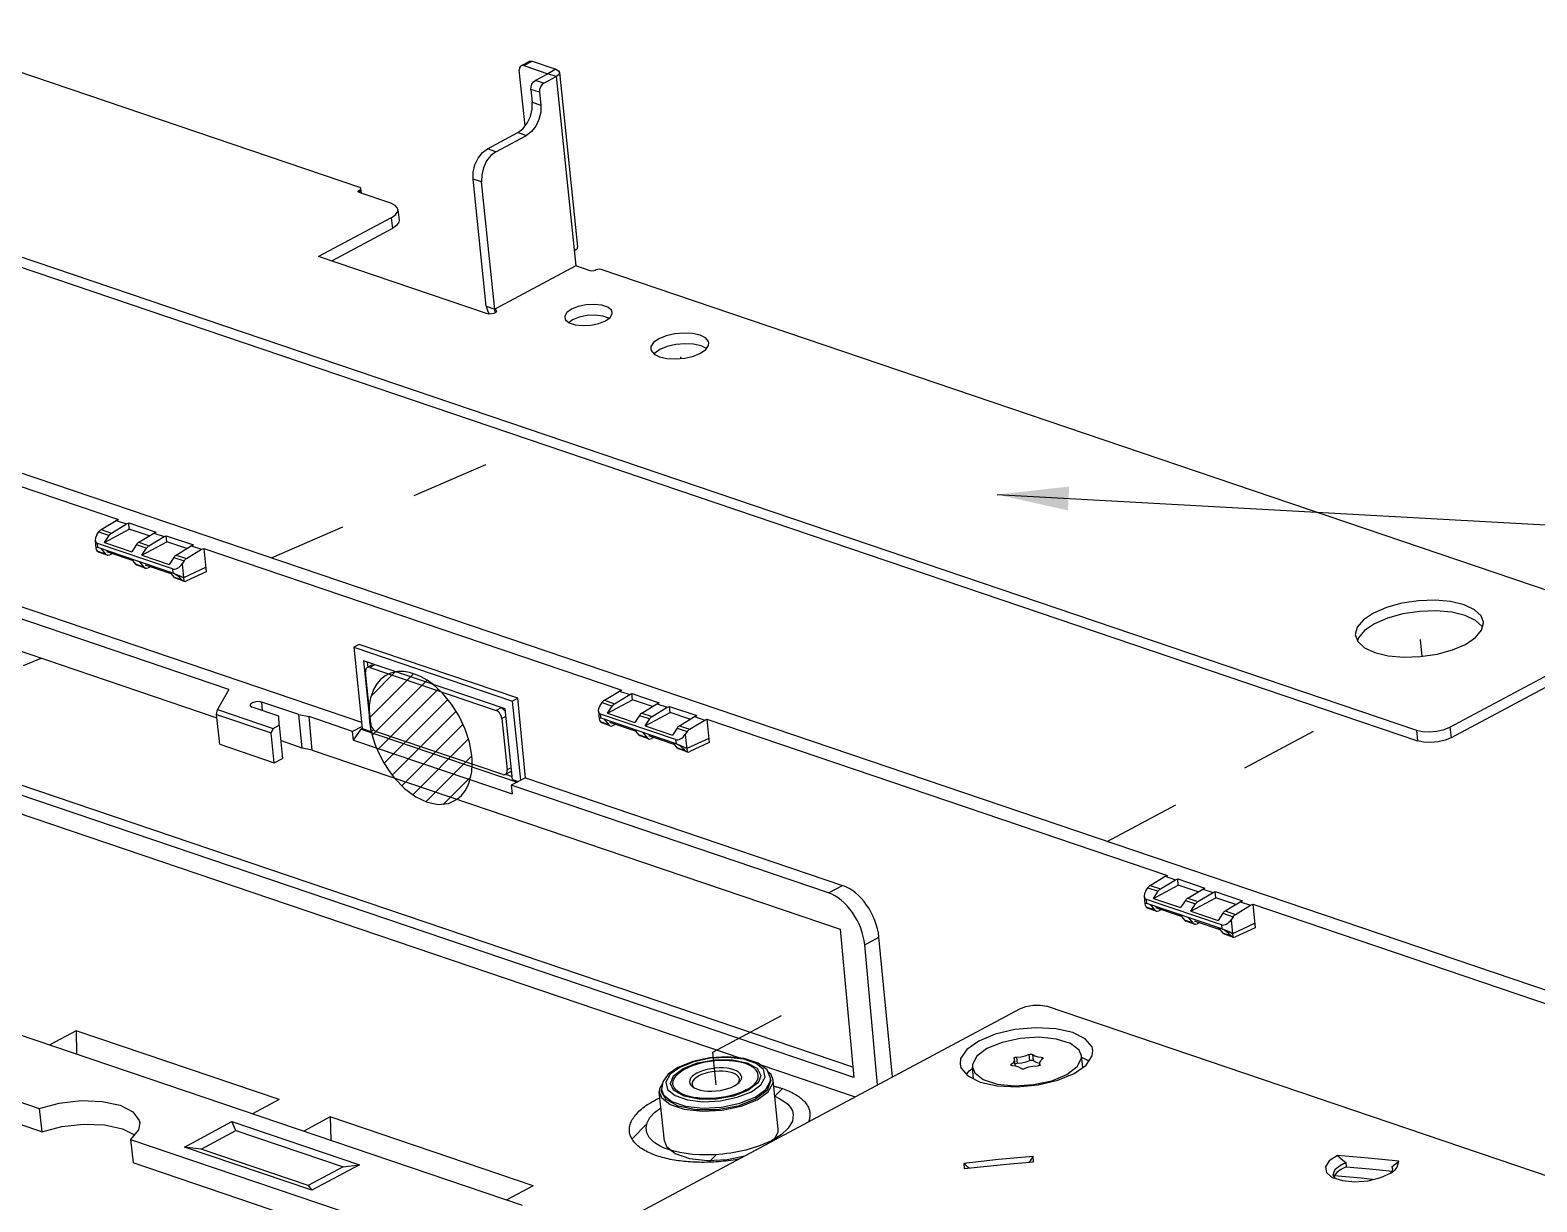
# Model space of a CAD drawing. Header units: millimetres. Extents: x 0 to 594, y 0 to 420.
# Drawn here: x 259.8 to 323, y 193.8 to 243 of the extents above; entities that cross this region are included whole.
import ezdxf

# ---------------------------------------------------------------- set-up
doc = ezdxf.new("R2010")
doc.units = ezdxf.units.MM
doc.header["$LTSCALE"] = 32.67
doc.linetypes.add('DASHED', pattern=[0.2, 0.1, -0.1])
doc.layers.get('0').update_dxf_attribs({"linetype": 'CONTINUOUS'})
doc.layers.add('ASSEM_MEM', color=7, linetype='CONTINUOUS')
doc.styles.get("Standard").update_dxf_attribs({"font": 'txt', "width": 0.8})
doc.dimstyles.get("Standard").update_dxf_attribs({"dimtxt": 2.5, "dimasz": 3, "dimexe": 1.5, "dimexo": 1.2, "dimtad": 1, "dimdsep": 46, "dimtxsty": 'STANDARD', "dimblk": '_FILLED', "dimblk1": '_FILLED', "dimblk2": '_FILLED', "dimcen": 0.09, "dimazin": 2, "dimtol": 1, "dimtp": 0.01, "dimtm": 0.01, "dimtfac": 1, "dimtofl": 0, "dimtmove": 0, "dimatfit": 3, "dimldrblk": '_FILLED', "dimfxl": 1, "dimtolj": 1, "dimarcsym": 0})

# ---------------------------------------------------------------- blocks, each defined once
blk = doc.blocks.new('_FILLED')
at = {"color": 0, "linetype": 'BYBLOCK'}
blk.add_solid([(0, 0), (-1, 0.167), (-1, -0.167)], dxfattribs=at)

msp = doc.modelspace()

# ---------------------------------------------------------------- linework, layer by layer
at = {"color": 7, "linetype": 'DASHED'}
for p, q in [((287.125, 229.192), (287.117, 229.265)), ((269.951, 220.833), (281.088, 225.679)), ((318.198, 216.703), (318.125, 217.414)), ((253.575, 213.707), (260.299, 216.633)), ((304.989, 208.946), (314.86, 214.222)), ((288.454, 200.109), (293.996, 203.071)), ((288.596, 198.738), (288.454, 200.109))]:
    msp.add_line(p, q, dxfattribs=at)
at = {"layer": 'ASSEM_MEM', "color": 7, "linetype": 'CONTINUOUS'}
for p, q in [((172.163, 254.007), (336.402, 198.29)), ((273.66, 236.351), (242.487, 246.926)), ((233.652, 242.204), (317.949, 213.607)), ((233.698, 241.756), (317.995, 213.159)), ((280.419, 241.46), (280.766, 241.645)), ((280.533, 241.465), (280.879, 241.65)), ((280.533, 241.465), (281.534, 241.125)), ((280.879, 241.65), (281.88, 241.31)), ((281.88, 241.31), (281.534, 241.125)), ((280.588, 238.934), (280.346, 241.268)), ((281.014, 240.847), (281.534, 241.125)), ((281.372, 240.726), (281.014, 240.847)), ((281.372, 240.726), (281.891, 241.004)), ((281.891, 241.004), (281.534, 241.125)), ((281.891, 241.004), (282.713, 233.068)), ((282.031, 241.176), (282.788, 233.869)), ((281.191, 240.346), (280.834, 240.467)), ((280.834, 240.467), (280.89, 239.929)), ((281.191, 240.346), (281.247, 239.808)), ((280.89, 239.929), (281.247, 239.808)), ((279.008, 237.977), (280.29, 238.662)), ((279.365, 237.856), (280.647, 238.541)), ((280.29, 238.662), (280.647, 238.541)), ((279.365, 237.856), (279.008, 237.977)), ((273.629, 236.241), (273.664, 236.259)), ((273.629, 236.241), (273.639, 236.149)), ((273.677, 236.134), (273.664, 236.259)), ((273.726, 236.117), (273.706, 236.311)), ((278.765, 236.589), (278.407, 236.71)), ((278.96, 231.375), (278.407, 236.71)), ((279.332, 231.109), (278.765, 236.589)), ((274.955, 235.7), (273.632, 236.149)), ((274.977, 235.087), (271.928, 233.457)), ((274.977, 235.087), (275.024, 234.639)), ((275.257, 235.433), (275.303, 234.984)), ((275.024, 234.639), (272.47, 233.274)), ((278.971, 231.068), (271.928, 233.457)), ((282.713, 233.068), (279.317, 231.253)), ((283.32, 232.862), (282.713, 233.068)), ((283.566, 232.9), (283.532, 232.881)), ((326.784, 218.329), (283.777, 232.919)), ((278.96, 231.375), (279.317, 231.253)), ((278.96, 231.375), (279.005, 231.194)), ((279.005, 231.194), (279.081, 231.052)), ((282.251, 230.907), (282.288, 230.811)), ((282.288, 230.811), (282.439, 230.688)), ((282.577, 230.805), (282.429, 230.697)), ((282.439, 230.688), (282.687, 230.604)), ((284.099, 230.885), (283.85, 230.969)), ((283.961, 230.768), (284.155, 230.909)), ((284.109, 230.876), (284.099, 230.885)), ((286.022, 229.407), (285.998, 229.371)), ((286.241, 229.562), (286.022, 229.407)), ((287.947, 229.416), (288.166, 229.571)), ((246.026, 228.383), (263.544, 222.441)), ((234.124, 227.383), (273.735, 213.945)), ((262.818, 222.018), (263.451, 222.402)), ((263.451, 222.402), (263.544, 222.441)), ((263.451, 222.402), (263.88, 222.257)), ((262.636, 221.794), (262.72, 221.92)), ((262.72, 221.92), (263.149, 221.774)), ((262.818, 222.018), (263.247, 221.873)), ((262.952, 221.477), (263.998, 222.036)), ((262.952, 221.477), (263.149, 221.774)), ((263.247, 221.873), (263.88, 222.257)), ((263.88, 222.257), (263.972, 222.295)), ((263.972, 222.295), (265.116, 221.907)), ((263.998, 222.036), (263.972, 222.295)), ((264.832, 221.753), (263.998, 222.036)), ((264.391, 221.485), (265.024, 221.869)), ((264.82, 221.339), (265.453, 221.723)), ((265.024, 221.869), (265.116, 221.907)), ((265.024, 221.869), (265.453, 221.723)), ((265.453, 221.723), (265.545, 221.762)), ((265.545, 221.762), (266.689, 221.374)), ((265.57, 221.502), (265.545, 221.762)), ((262.566, 221.563), (262.6, 221.228)), ((263.003, 220.991), (262.654, 221.11)), ((265.807, 220.367), (262.661, 221.435)), ((262.679, 221.262), (262.661, 221.435)), ((265.825, 220.194), (262.679, 221.262)), ((263.067, 220.946), (262.709, 221.068)), ((262.822, 221.213), (263.003, 220.991)), ((262.952, 221.477), (264.096, 221.089)), ((264.128, 220.722), (263.054, 221.086)), ((264.293, 221.386), (264.096, 221.089)), ((264.293, 221.386), (264.721, 221.241)), ((264.391, 221.485), (264.82, 221.339)), ((264.525, 220.943), (265.57, 221.502)), ((264.525, 220.943), (264.721, 221.241)), ((266.405, 221.219), (265.57, 221.502)), ((265.964, 220.951), (266.597, 221.335)), ((266.393, 220.806), (267.026, 221.19)), ((266.597, 221.335), (266.689, 221.374)), ((266.597, 221.335), (267.026, 221.19)), ((267.026, 221.19), (267.118, 221.228)), ((267.118, 221.228), (284.636, 215.286)), ((267.118, 221.228), (267.213, 220.243)), ((201.563, 220.469), (280.46, 193.704)), ((268.175, 215.316), (252.946, 220.482)), ((263.067, 220.946), (263.114, 220.939)), ((263.114, 220.939), (263.18, 220.956)), ((263.289, 221.006), (263.18, 220.956)), ((264.073, 220.789), (264.254, 220.567)), ((264.612, 220.446), (264.254, 220.567)), ((264.675, 220.401), (264.318, 220.522)), ((264.431, 220.667), (264.612, 220.446)), ((264.525, 220.943), (265.669, 220.555)), ((264.663, 220.54), (265.737, 220.176)), ((264.897, 220.461), (264.789, 220.41)), ((265.865, 220.853), (265.669, 220.555)), ((265.865, 220.853), (266.294, 220.707)), ((265.964, 220.951), (266.393, 220.806)), ((266.294, 220.707), (266.211, 220.581)), ((266.211, 220.581), (266.287, 219.854)), ((264.675, 220.401), (264.723, 220.394)), ((264.723, 220.394), (264.789, 220.41)), ((265.682, 220.243), (265.863, 220.021)), ((265.807, 220.367), (265.825, 220.194)), ((265.964, 220.141), (265.825, 220.194)), ((266.212, 219.903), (265.863, 220.021)), ((266.284, 219.855), (265.927, 219.976)), ((266.126, 220.068), (265.964, 220.141)), ((266.272, 219.994), (266.126, 220.068)), ((266.212, 219.903), (266.249, 219.872)), ((266.249, 219.872), (266.284, 219.855)), ((267.196, 220.423), (266.272, 219.994)), ((266.284, 219.855), (266.287, 219.854)), ((266.287, 219.854), (266.34, 219.848)), ((266.34, 219.848), (266.397, 219.864)), ((267.213, 220.243), (266.397, 219.864)), ((253.075, 219.084), (267.671, 214.133)), ((320.72, 217.927), (320.71, 217.952)), ((315.392, 217.584), (315.493, 217.323)), ((315.517, 217.481), (315.483, 217.349)), ((319.356, 213.735), (326.806, 217.717)), ((273.627, 217.202), (273.41, 217.086)), ((273.41, 217.086), (280.059, 214.83)), ((273.41, 217.086), (273.762, 213.679)), ((280.277, 214.946), (273.627, 217.202)), ((326.852, 217.268), (319.403, 213.287)), ((279.748, 214.503), (273.814, 216.516)), ((273.814, 216.516), (274.12, 213.557)), ((274.116, 213.887), (273.893, 216.039)), ((273.965, 216.465), (273.989, 216.234)), ((274.174, 216.342), (273.966, 216.231)), ((274.288, 216.347), (274.08, 216.236)), ((274.08, 216.236), (279.371, 214.441)), ((274.133, 215.038), (275.144, 216.049)), ((274.053, 214.117), (275.913, 215.977)), ((274.176, 213.4), (276.478, 215.702)), ((268.175, 215.316), (267.687, 214.482)), ((271.109, 214.26), (269.551, 214.789)), ((269.582, 214.426), (269.551, 214.789)), ((274.392, 212.777), (276.949, 215.334)), ((274.676, 212.22), (277.354, 214.898)), ((280.277, 214.946), (280.059, 214.83)), ((280.403, 211.513), (280.059, 214.83)), ((280.598, 211.617), (280.277, 214.946)), ((283.728, 214.639), (283.812, 214.765)), ((283.812, 214.765), (284.241, 214.619)), ((283.91, 214.863), (284.543, 215.247)), ((283.91, 214.863), (284.339, 214.718)), ((284.044, 214.322), (285.09, 214.88)), ((284.339, 214.718), (284.972, 215.101)), ((284.543, 215.247), (284.636, 215.286)), ((284.543, 215.247), (284.972, 215.101)), ((284.972, 215.101), (285.064, 215.14)), ((285.064, 215.14), (286.208, 214.752)), ((285.09, 214.88), (285.064, 215.14)), ((285.924, 214.597), (285.09, 214.88)), ((286.116, 214.713), (286.208, 214.752)), ((267.656, 214.272), (267.687, 214.482)), ((267.656, 214.272), (269.944, 213.496)), ((267.786, 213.017), (267.656, 214.272)), ((267.687, 214.482), (270.034, 213.686)), ((270.263, 214.195), (269.149, 214.574)), ((270.277, 213.815), (270.263, 214.195)), ((271.109, 214.26), (271.535, 214.176)), ((271.237, 212.862), (271.109, 214.26)), ((273.359, 213.557), (271.535, 214.176)), ((271.664, 212.778), (271.535, 214.176)), ((275.016, 211.721), (277.701, 214.406)), ((279.579, 214.552), (279.371, 214.441)), ((279.781, 214.188), (279.613, 214.099)), ((280.054, 211.544), (279.748, 214.503)), ((283.658, 214.407), (283.692, 214.073)), ((286.899, 213.212), (283.753, 214.279)), ((283.771, 214.106), (283.753, 214.279)), ((284.044, 214.322), (284.241, 214.619)), ((284.044, 214.322), (285.188, 213.933)), ((285.385, 214.231), (285.188, 213.933)), ((285.385, 214.231), (285.813, 214.086)), ((285.483, 214.329), (286.116, 214.713)), ((285.483, 214.329), (285.912, 214.184)), ((285.617, 213.788), (286.662, 214.347)), ((285.912, 214.184), (286.545, 214.568)), ((286.116, 214.713), (286.545, 214.568)), ((286.545, 214.568), (286.637, 214.606)), ((286.637, 214.606), (287.781, 214.218)), ((286.662, 214.347), (286.637, 214.606)), ((287.497, 214.064), (286.662, 214.347)), ((287.056, 213.796), (287.689, 214.18)), ((287.689, 214.18), (287.781, 214.218)), ((287.689, 214.18), (288.118, 214.034)), ((270.034, 213.686), (269.944, 213.496)), ((270.074, 212.24), (269.944, 213.496)), ((270.034, 213.686), (270.277, 213.815)), ((270.277, 213.815), (270.421, 212.426)), ((273.753, 213.768), (273.359, 213.557)), ((273.392, 213.197), (273.359, 213.557)), ((273.392, 213.197), (273.713, 213.652)), ((273.762, 213.679), (273.713, 213.652)), ((273.713, 213.652), (280.254, 211.433)), ((273.762, 213.679), (274.12, 213.557)), ((274.12, 213.557), (274.259, 213.631)), ((279.649, 211.751), (274.358, 213.546)), ((275.414, 211.279), (277.991, 213.856)), ((279.613, 214.099), (279.836, 211.947)), ((284.095, 213.836), (283.746, 213.955)), ((286.917, 213.039), (283.771, 214.106)), ((284.159, 213.791), (283.801, 213.912)), ((283.914, 214.058), (284.095, 213.836)), ((285.22, 213.566), (284.146, 213.931)), ((284.159, 213.791), (284.206, 213.784)), ((284.206, 213.784), (284.272, 213.801)), ((284.381, 213.851), (284.272, 213.801)), ((285.165, 213.633), (285.346, 213.412)), ((285.523, 213.512), (285.704, 213.29)), ((285.617, 213.788), (285.813, 214.086)), ((285.617, 213.788), (286.761, 213.4)), ((286.957, 213.697), (286.761, 213.4)), ((286.957, 213.697), (287.386, 213.552)), ((287.056, 213.796), (287.485, 213.65)), ((287.386, 213.552), (287.303, 213.426)), ((287.485, 213.65), (288.118, 214.034)), ((288.118, 214.034), (288.21, 214.073)), ((288.21, 214.073), (307.515, 207.524)), ((288.21, 214.073), (288.305, 213.087)), ((317.949, 213.607), (317.995, 213.159)), ((319.356, 213.735), (319.403, 213.287)), ((267.786, 213.017), (270.074, 212.24)), ((271.237, 212.862), (270.371, 213.156)), ((271.664, 212.778), (271.237, 212.862)), ((273.392, 213.197), (280.041, 210.941)), ((275.877, 210.901), (278.217, 213.241)), ((285.704, 213.29), (285.346, 213.412)), ((285.767, 213.245), (285.41, 213.367)), ((285.755, 213.385), (286.829, 213.021)), ((285.767, 213.245), (285.815, 213.238)), ((285.815, 213.238), (285.881, 213.255)), ((285.989, 213.305), (285.881, 213.255)), ((286.774, 213.088), (286.955, 212.866)), ((286.899, 213.212), (286.917, 213.039)), ((287.056, 212.986), (286.917, 213.039)), ((287.304, 212.748), (286.955, 212.866)), ((287.218, 212.913), (287.056, 212.986)), ((287.364, 212.839), (287.218, 212.913)), ((287.303, 213.426), (287.379, 212.699)), ((288.288, 213.267), (287.364, 212.839)), ((288.305, 213.087), (287.489, 212.709)), ((294.327, 199.478), (255.285, 212.723)), ((294.367, 199.048), (255.33, 212.291)), ((270.074, 212.24), (270.421, 212.426)), ((271.664, 212.778), (293.793, 205.271)), ((276.428, 210.612), (278.354, 212.538)), ((287.376, 212.699), (287.019, 212.821)), ((287.304, 212.748), (287.341, 212.717)), ((287.341, 212.717), (287.376, 212.699)), ((287.376, 212.699), (287.379, 212.699)), ((287.379, 212.699), (287.432, 212.693)), ((287.432, 212.693), (287.489, 212.709)), ((277.156, 210.501), (278.313, 211.658)), ((279.971, 211.866), (279.763, 211.755)), ((279.766, 211.763), (280.041, 211.67)), ((280.003, 212.036), (279.836, 211.947)), ((280.598, 211.617), (280.008, 211.302)), ((280.598, 211.617), (293.896, 207.105)), ((255.414, 211.476), (289.677, 199.853)), ((293.307, 206.79), (280.008, 211.302)), ((280.008, 211.302), (280.041, 210.941)), ((280.054, 211.544), (280.303, 211.46)), ((306.789, 207.101), (307.422, 207.485)), ((307.218, 206.956), (307.851, 207.34)), ((307.422, 207.485), (307.515, 207.524)), ((307.422, 207.485), (307.851, 207.34)), ((307.851, 207.34), (307.944, 207.378)), ((307.944, 207.378), (309.088, 206.99)), ((307.969, 207.119), (307.944, 207.378)), ((293.307, 206.79), (293.896, 207.105)), ((306.537, 206.646), (306.572, 206.311)), ((306.608, 206.877), (306.691, 207.003)), ((306.691, 207.003), (307.12, 206.857)), ((306.789, 207.101), (307.218, 206.956)), ((306.923, 206.56), (307.969, 207.119)), ((306.923, 206.56), (307.12, 206.857)), ((306.923, 206.56), (308.067, 206.172)), ((308.804, 206.836), (307.969, 207.119)), ((308.362, 206.568), (308.995, 206.952)), ((308.362, 206.568), (308.791, 206.422)), ((308.496, 206.026), (309.542, 206.585)), ((308.791, 206.422), (309.424, 206.806)), ((308.995, 206.952), (309.088, 206.99)), ((308.995, 206.952), (309.424, 206.806)), ((309.424, 206.806), (309.517, 206.845)), ((309.517, 206.845), (310.661, 206.457)), ((309.542, 206.585), (309.517, 206.845)), ((310.377, 206.302), (309.542, 206.585)), ((306.975, 206.074), (306.626, 206.193)), ((309.778, 205.45), (306.633, 206.518)), ((306.65, 206.345), (306.633, 206.518)), ((309.796, 205.277), (306.65, 206.345)), ((307.038, 206.029), (306.681, 206.151)), ((306.793, 206.296), (306.975, 206.074)), ((308.1, 205.805), (307.026, 206.169)), ((307.038, 206.029), (307.086, 206.022)), ((307.086, 206.022), (307.151, 206.039)), ((307.26, 206.089), (307.151, 206.039)), ((308.264, 206.469), (308.067, 206.172)), ((308.264, 206.469), (308.693, 206.324)), ((308.496, 206.026), (308.693, 206.324)), ((308.496, 206.026), (309.64, 205.638)), ((309.837, 205.936), (309.64, 205.638)), ((309.837, 205.936), (310.266, 205.79)), ((309.935, 206.034), (310.568, 206.418)), ((309.935, 206.034), (310.364, 205.889)), ((310.364, 205.889), (310.997, 206.273)), ((310.568, 206.418), (310.661, 206.457)), ((310.568, 206.418), (310.997, 206.273)), ((310.997, 206.273), (311.09, 206.311)), ((311.09, 206.311), (328.464, 200.417)), ((311.09, 206.311), (311.185, 205.326)), ((293.793, 205.271), (294.367, 199.048)), ((308.045, 205.872), (308.226, 205.65)), ((308.583, 205.529), (308.226, 205.65)), ((308.647, 205.484), (308.289, 205.605)), ((308.402, 205.75), (308.583, 205.529)), ((308.634, 205.623), (309.708, 205.259)), ((308.647, 205.484), (308.694, 205.477)), ((308.694, 205.477), (308.76, 205.493)), ((308.869, 205.544), (308.76, 205.493)), ((309.653, 205.326), (309.835, 205.104)), ((309.778, 205.45), (309.796, 205.277)), ((309.935, 205.224), (309.796, 205.277)), ((310.266, 205.79), (310.183, 205.664)), ((310.183, 205.664), (310.258, 204.937)), ((311.168, 205.506), (310.243, 205.077)), ((311.185, 205.326), (310.369, 204.947)), ((294.823, 204.616), (295.42, 204.935)), ((295.984, 199.081), (295.42, 204.935)), ((310.184, 204.986), (309.835, 205.104)), ((310.256, 204.938), (309.898, 205.059)), ((310.097, 205.151), (309.935, 205.224)), ((310.243, 205.077), (310.097, 205.151)), ((310.184, 204.986), (310.22, 204.955)), ((310.22, 204.955), (310.256, 204.938)), ((310.256, 204.938), (310.258, 204.937)), ((310.258, 204.937), (310.312, 204.932)), ((310.312, 204.932), (310.369, 204.947)), ((295.364, 198.75), (294.823, 204.616)), ((275.888, 188.34), (301.32, 201.933)), ((336.051, 190.636), (302.447, 202.036)), ((261.769, 201.014), (260.659, 200.421)), ((270.277, 198.128), (261.769, 201.014)), ((261.769, 201.014), (261.79, 200.037)), ((300.292, 200.863), (299.603, 200.578)), ((301.119, 201.057), (300.292, 200.863)), ((251.182, 200.82), (260.224, 197.753)), ((304.391, 200.187), (304.352, 200.338)), ((260.326, 196.767), (251.285, 199.834)), ((287.616, 199.721), (286.995, 199.472)), ((287.66, 199.711), (287.071, 199.475)), ((287.214, 199.427), (287.821, 199.661)), ((290.586, 199.38), (290.272, 199.64)), ((290.729, 199.369), (290.352, 199.654)), ((290.424, 199.6), (294.419, 198.245)), ((298.846, 199.842), (298.82, 199.611)), ((298.82, 199.611), (298.858, 199.461)), ((300.97, 199.561), (300.965, 199.607)), ((301.099, 199.801), (301.085, 199.845)), ((301.085, 199.845), (301.113, 199.576)), ((301.097, 199.766), (301.099, 199.801)), ((301.127, 199.531), (301.099, 199.8)), ((301.135, 199.897), (301.197, 199.907)), ((301.197, 199.907), (301.38, 199.922)), ((301.224, 199.638), (301.197, 199.907)), ((301.408, 199.653), (301.224, 199.638)), ((301.584, 199.692), (301.408, 199.653)), ((301.737, 199.749), (301.584, 199.692)), ((301.709, 200.018), (301.737, 199.749)), ((301.793, 199.765), (301.737, 199.749)), ((301.854, 199.764), (301.793, 199.765)), ((301.895, 199.748), (301.854, 199.764)), ((301.895, 199.748), (301.867, 200.017)), ((301.984, 199.69), (301.895, 199.748)), ((302.111, 199.649), (301.984, 199.69)), ((302.084, 199.918), (302.238, 199.897)), ((302.154, 199.594), (302.149, 199.64)), ((302.149, 199.639), (302.163, 199.595)), ((302.163, 199.595), (302.168, 199.545)), ((302.238, 199.897), (302.245, 199.829)), ((303.962, 199.47), (303.912, 199.957)), ((303.918, 199.901), (304.164, 199.778)), ((304.164, 199.778), (304.21, 199.723)), ((286.585, 199.185), (286.356, 198.87)), ((286.669, 199.184), (286.488, 198.861)), ((286.995, 199.472), (286.585, 199.185)), ((287.071, 199.475), (286.669, 199.184)), ((286.681, 198.794), (286.814, 199.122)), ((286.814, 199.122), (287.214, 199.427)), ((289.576, 198.979), (289.562, 199.033)), ((290.309, 199.439), (290.464, 199.137)), ((290.326, 198.951), (290.356, 199.04)), ((290.356, 199.04), (290.364, 199.128)), ((290.364, 199.128), (290.363, 199.151)), ((290.464, 199.137), (290.389, 198.889)), ((290.476, 198.747), (290.657, 199.071)), ((290.657, 199.071), (290.586, 199.38)), ((290.879, 199.023), (290.729, 199.369)), ((290.898, 199.175), (290.766, 199.283)), ((290.875, 198.907), (290.879, 199.023)), ((290.888, 198.934), (290.879, 199.023)), ((290.987, 198.944), (290.898, 199.175)), ((298.858, 199.461), (299.141, 199.123)), ((299.095, 199.178), (299.199, 199.333)), ((299.141, 199.123), (299.666, 198.862)), ((299.199, 199.333), (299.341, 199.432)), ((299.386, 199.001), (299.336, 199.483)), ((300.961, 199.555), (300.944, 199.576)), ((301.01, 199.543), (300.961, 199.555)), ((301.164, 199.522), (301.01, 199.543)), ((302.051, 199.533), (301.868, 199.518)), ((302.113, 199.543), (302.051, 199.533)), ((302.666, 198.917), (303.3, 199.179)), ((303.3, 199.179), (303.732, 199.506)), ((303.607, 199.22), (304.105, 199.57)), ((286.217, 198.571), (286.213, 198.449)), ((286.426, 196.387), (286.213, 198.45)), ((286.213, 198.449), (286.302, 198.218)), ((286.345, 198.805), (286.217, 198.571)), ((286.356, 198.87), (286.303, 198.55)), ((286.303, 198.55), (286.388, 198.328)), ((286.312, 198.46), (286.303, 198.55)), ((286.388, 198.328), (286.736, 198.044)), ((286.488, 198.861), (286.558, 198.551)), ((286.558, 198.551), (286.873, 198.291)), ((286.809, 198.518), (286.681, 198.794)), ((286.795, 198.717), (286.782, 198.78)), ((287.256, 198.262), (286.809, 198.518)), ((287.325, 198.299), (287.189, 198.352)), ((287.64, 198.656), (287.692, 198.607)), ((289.931, 198.505), (289.324, 198.271)), ((289.359, 198.699), (289.468, 198.766)), ((289.549, 198.392), (289.375, 198.333)), ((289.468, 198.766), (289.556, 198.838)), ((289.484, 198.221), (290.074, 198.456)), ((289.509, 198.799), (289.533, 198.828)), ((289.859, 198.529), (289.991, 198.606)), ((290.331, 198.809), (289.931, 198.505)), ((289.991, 198.606), (290.105, 198.688)), ((290.074, 198.456), (290.476, 198.747)), ((290.235, 198.228), (290.681, 198.553)), ((290.729, 198.507), (290.245, 198.139)), ((290.389, 198.889), (290.331, 198.809)), ((290.681, 198.553), (290.875, 198.907)), ((290.888, 198.934), (290.729, 198.507)), ((291.201, 196.882), (290.987, 198.944)), ((291.056, 198.264), (291.377, 198.585)), ((291.131, 198.659), (291.162, 198.65)), ((291.162, 198.65), (291.192, 198.642)), ((291.192, 198.642), (291.221, 198.634)), ((291.264, 198.621), (291.293, 198.612)), ((291.293, 198.612), (291.321, 198.603)), ((291.321, 198.603), (291.349, 198.594)), ((291.349, 198.594), (291.377, 198.585)), ((299.666, 198.862), (300.381, 198.703)), ((300.378, 198.776), (301.111, 198.702)), ((300.381, 198.703), (301.218, 198.661)), ((301.218, 198.661), (302.092, 198.742)), ((260.224, 197.753), (260.326, 196.767)), ((270.277, 198.128), (269.167, 197.535)), ((286.302, 198.218), (286.664, 197.922)), ((286.664, 197.922), (287.26, 197.72)), ((286.736, 198.044), (287.307, 197.851)), ((286.873, 198.291), (287.393, 198.113)), ((287.757, 197.696), (287.006, 197.845)), ((287.876, 198.139), (287.256, 198.262)), ((287.26, 197.72), (288.018, 197.636)), ((287.307, 197.851), (288.033, 197.77)), ((287.477, 198.254), (287.325, 198.299)), ((287.393, 198.113), (288.056, 198.038)), ((287.643, 198.219), (287.477, 198.254)), ((288.636, 197.7), (287.757, 197.696)), ((288.602, 198.142), (287.876, 198.139)), ((288.033, 197.77), (288.826, 197.811)), ((288.056, 198.038), (288.782, 198.075)), ((289.324, 198.271), (288.602, 198.142)), ((289.51, 197.855), (288.636, 197.7)), ((288.782, 198.075), (289.484, 198.221)), ((288.826, 197.811), (289.591, 197.971)), ((288.846, 197.679), (289.644, 197.846)), ((290.245, 198.139), (289.51, 197.855)), ((289.591, 197.971), (290.235, 198.228)), ((289.644, 197.846), (290.316, 198.115)), ((264.437, 197.153), (264.383, 196.852)), ((266.305, 196.138), (268.293, 197.201)), ((268.293, 197.201), (273.641, 195.387)), ((268.468, 196.825), (268.293, 197.201)), ((272.422, 197.4), (271.312, 196.807)), ((280.931, 194.514), (272.422, 197.4)), ((272.422, 197.4), (272.443, 196.423)), ((285.073, 196.481), (285.681, 197.089)), ((288.018, 197.636), (288.846, 197.679)), ((263.711, 196.902), (264.211, 196.646)), ((264.383, 196.852), (264.052, 196.455)), ((264.052, 196.455), (274.524, 192.902)), ((264.052, 196.455), (264.154, 195.468)), ((267.006, 196.044), (268.468, 196.825)), ((268.468, 196.825), (272.958, 195.302)), ((267.006, 196.044), (266.305, 196.138)), ((271.653, 194.324), (266.305, 196.138)), ((271.496, 194.521), (267.006, 196.044)), ((288.294, 195.502), (288.612, 195.82)), ((274.626, 191.916), (264.154, 195.468)), ((272.958, 195.302), (271.496, 194.521)), ((273.641, 195.387), (271.653, 194.324)), ((272.958, 195.302), (273.641, 195.387)), ((298.984, 195.449), (298.987, 195.231)), ((301.894, 195.521), (301.891, 195.738)), ((314.459, 194.971), (314.545, 195.203)), ((314.545, 195.203), (314.809, 195.403)), ((315.01, 195.307), (314.781, 195.198)), ((314.991, 195.486), (315.01, 195.307)), ((315.01, 195.307), (315.981, 195.224)), ((315.981, 195.224), (316.941, 195.13)), ((316.888, 195.054), (317.06, 195.188)), ((316.923, 195.309), (316.946, 195.228)), ((316.923, 195.309), (316.931, 195.227)), ((316.946, 195.228), (316.938, 195.136)), ((317.06, 195.188), (317.15, 195.294)), ((317.118, 195.464), (317.214, 195.544)), ((317.15, 195.294), (317.214, 195.544)), ((314.355, 194.909), (314.434, 194.864)), ((314.434, 194.864), (314.847, 194.73)), ((314.539, 194.827), (314.459, 194.971)), ((314.499, 194.899), (314.506, 194.936)), ((315.634, 194.826), (314.506, 194.936)), ((316.116, 194.771), (315.634, 194.826)), ((316.938, 195.136), (316.883, 195.052)), ((271.496, 194.521), (271.653, 194.324)), ((280.931, 194.514), (279.821, 193.921))]:
    msp.add_line(p, q, dxfattribs=at)
for points in [[(280.419, 241.46), (280.389, 241.437), (280.352, 241.366), (280.346, 241.268)], [(280.533, 241.465), (280.453, 241.472), (280.419, 241.46)], [(280.766, 241.645), (280.799, 241.657), (280.879, 241.65)], [(281.88, 241.31), (281.991, 241.25), (282.031, 241.177)], [(280.834, 240.467), (280.839, 240.579), (280.875, 240.69), (280.937, 240.784), (281.014, 240.847)], [(281.372, 240.726), (281.294, 240.663), (281.233, 240.569), (281.197, 240.457), (281.191, 240.346)], [(282.031, 241.177), (281.997, 241.084), (281.891, 241.004)], [(280.29, 238.662), (280.499, 238.82), (280.679, 239.051), (280.812, 239.331), (280.884, 239.634), (280.89, 239.929)], [(281.247, 239.808), (281.242, 239.513), (281.169, 239.21), (281.037, 238.93), (280.857, 238.699), (280.647, 238.541)], [(278.407, 236.71), (278.413, 237.005), (278.485, 237.308), (278.618, 237.588), (278.798, 237.819), (279.008, 237.977)], [(279.365, 237.856), (279.155, 237.697), (278.975, 237.467), (278.843, 237.186), (278.77, 236.884), (278.765, 236.589)], [(273.587, 236.189), (273.591, 236.208), (273.629, 236.241)], [(273.706, 236.311), (273.7, 236.325), (273.66, 236.351)], [(273.664, 236.259), (273.701, 236.292), (273.706, 236.311)], [(273.632, 236.149), (273.593, 236.174), (273.587, 236.189)], [(275.257, 235.432), (275.243, 235.487), (275.142, 235.607), (274.955, 235.7)], [(274.977, 235.087), (275.156, 235.213), (275.248, 235.351), (275.257, 235.432)], [(275.303, 234.984), (275.294, 234.903), (275.203, 234.765), (275.024, 234.639)], [(282.788, 233.869), (282.753, 233.776), (282.648, 233.696)], [(283.532, 232.881), (283.465, 232.858), (283.388, 232.851), (283.32, 232.862)], [(283.777, 232.919), (283.71, 232.93), (283.633, 232.923), (283.566, 232.9)], [(279.393, 231.187), (279.392, 231.171), (279.357, 231.122), (279.28, 231.081), (279.176, 231.056)], [(279.317, 231.253), (279.378, 231.218), (279.393, 231.187)], [(282.531, 231.253), (282.337, 231.112), (282.253, 230.958), (282.251, 230.907)], [(284.24, 231.114), (284.203, 231.21), (284.052, 231.333), (283.804, 231.417), (283.488, 231.453), (283.143, 231.434), (282.811, 231.365), (282.531, 231.253)], [(279.176, 231.056), (279.065, 231.051), (278.971, 231.068)], [(283.85, 230.969), (283.535, 231.004), (283.19, 230.986), (282.857, 230.917), (282.577, 230.805)], [(282.687, 230.604), (283.003, 230.569), (283.348, 230.587), (283.681, 230.656), (283.961, 230.768)], [(284.155, 230.909), (284.239, 231.063), (284.24, 231.114)], [(286.195, 230.01), (285.976, 229.855), (285.863, 229.687), (285.852, 229.587)], [(288.289, 229.839), (288.272, 229.905), (288.149, 230.053), (287.92, 230.167), (287.608, 230.236), (287.243, 230.255), (286.861, 230.22), (286.5, 230.136), (286.195, 230.01)], [(285.852, 229.587), (285.869, 229.521), (285.993, 229.373)], [(285.993, 229.373), (286.222, 229.259), (286.534, 229.19), (286.899, 229.171), (287.281, 229.206), (287.642, 229.29), (287.947, 229.416)], [(288.195, 229.604), (287.966, 229.718), (287.654, 229.788), (287.289, 229.806), (286.908, 229.772), (286.547, 229.687), (286.241, 229.562)], [(288.166, 229.571), (288.278, 229.739), (288.289, 229.839)], [(262.818, 222.018), (262.789, 221.998), (262.766, 221.977), (262.743, 221.952), (262.72, 221.92)], [(263.149, 221.774), (263.172, 221.807), (263.195, 221.831), (263.218, 221.853), (263.247, 221.873)], [(262.679, 221.262), (262.603, 221.281), (262.609, 221.261), (262.618, 221.256)], [(262.709, 221.068), (262.679, 221.083), (262.654, 221.11)], [(264.391, 221.485), (264.362, 221.465), (264.339, 221.443), (264.316, 221.418), (264.293, 221.386)], [(264.721, 221.241), (264.745, 221.273), (264.768, 221.298), (264.791, 221.319), (264.82, 221.339)], [(263.003, 220.991), (263.053, 220.952), (263.067, 220.946)], [(264.318, 220.522), (264.305, 220.527), (264.254, 220.567)], [(264.612, 220.446), (264.662, 220.406), (264.675, 220.401)], [(265.964, 220.951), (265.935, 220.931), (265.911, 220.91), (265.889, 220.885), (265.865, 220.853)], [(266.294, 220.707), (266.318, 220.739), (266.34, 220.764), (266.364, 220.785), (266.393, 220.806)], [(265.927, 219.976), (265.913, 219.981), (265.863, 220.021)], [(320.764, 218.14), (320.664, 218.401), (320.385, 218.658), (319.949, 218.862), (319.386, 218.997), (318.733, 219.055), (318.036, 219.032), (317.342, 218.929), (316.698, 218.753), (316.148, 218.517)], [(320.71, 217.952), (320.431, 218.21), (319.995, 218.414), (319.432, 218.549), (318.78, 218.607), (318.082, 218.584), (317.388, 218.481), (316.744, 218.305), (316.194, 218.069)], [(316.148, 218.517), (315.729, 218.236), (315.471, 217.929), (315.39, 217.618), (315.392, 217.584)], [(316.194, 218.069), (315.776, 217.787), (315.517, 217.481)], [(320.685, 217.795), (320.766, 218.106), (320.764, 218.14)], [(315.493, 217.323), (315.771, 217.066), (316.207, 216.862), (316.771, 216.727), (317.423, 216.669), (318.12, 216.692), (318.814, 216.795), (319.459, 216.971), (320.009, 217.207)], [(320.009, 217.207), (320.427, 217.488), (320.685, 217.795)], [(273.966, 216.231), (273.952, 216.222), (273.923, 216.191), (273.903, 216.149), (273.893, 216.097), (273.893, 216.039)], [(274.08, 216.236), (274.033, 216.245), (273.99, 216.241), (273.966, 216.231)], [(275.177, 216.054), (274.941, 215.994), (274.726, 215.889), (274.53, 215.736), (274.368, 215.545), (274.234, 215.311), (274.134, 215.041)], [(275.279, 216.065), (275.266, 216.064), (275.245, 216.062), (275.232, 216.061), (275.212, 216.059), (275.198, 216.057), (275.177, 216.054)], [(276.717, 215.532), (276.479, 215.701), (276.231, 215.844), (275.99, 215.95), (275.744, 216.025), (275.511, 216.063), (275.279, 216.065)], [(278.352, 212.554), (278.255, 213.1), (278.076, 213.654), (277.819, 214.201), (277.503, 214.703), (277.128, 215.156), (276.717, 215.532)], [(269.464, 214.818), (269.302, 214.802), (269.16, 214.76), (269.074, 214.696), (269.062, 214.651)], [(269.464, 214.818), (269.505, 214.801), (269.551, 214.789)], [(274.134, 215.041), (274.114, 214.964), (274.096, 214.886), (274.081, 214.805), (274.068, 214.723), (274.058, 214.639), (274.051, 214.553)], [(283.91, 214.863), (283.881, 214.843), (283.858, 214.821), (283.835, 214.797), (283.812, 214.765)], [(269.062, 214.651), (269.07, 214.626), (269.149, 214.574)], [(274.051, 214.553), (274.046, 214.466), (274.044, 214.377), (274.045, 214.287), (274.048, 214.196), (274.054, 214.103), (274.062, 214.01)], [(279.613, 214.099), (279.602, 214.161), (279.58, 214.223), (279.549, 214.283), (279.511, 214.337), (279.467, 214.383), (279.419, 214.418), (279.371, 214.441)], [(279.579, 214.552), (279.627, 214.529), (279.675, 214.494), (279.719, 214.448), (279.757, 214.394), (279.76, 214.388)], [(283.771, 214.106), (283.695, 214.126), (283.701, 214.106), (283.71, 214.101)], [(284.241, 214.619), (284.264, 214.651), (284.287, 214.676), (284.31, 214.697), (284.339, 214.718)], [(285.483, 214.329), (285.454, 214.309), (285.431, 214.288), (285.408, 214.263), (285.385, 214.231)], [(285.813, 214.086), (285.837, 214.118), (285.86, 214.142), (285.883, 214.164), (285.912, 214.184)], [(274.062, 214.01), (274.064, 213.991), (274.066, 213.972), (274.068, 213.953), (274.072, 213.925), (274.074, 213.906), (274.078, 213.882)], [(274.078, 213.882), (274.082, 213.853), (274.088, 213.815), (274.094, 213.777), (274.099, 213.748), (274.106, 213.71), (274.114, 213.667)], [(274.114, 213.667), (274.201, 213.308), (274.323, 212.949), (274.48, 212.586), (274.662, 212.244), (274.869, 211.92), (275.106, 211.61)], [(274.116, 213.887), (274.128, 213.826), (274.149, 213.763), (274.18, 213.704), (274.219, 213.65), (274.263, 213.604), (274.31, 213.569), (274.358, 213.546)], [(283.801, 213.912), (283.771, 213.928), (283.746, 213.955)], [(284.095, 213.836), (284.145, 213.796), (284.159, 213.791)], [(287.056, 213.796), (287.027, 213.776), (287.003, 213.754), (286.981, 213.73), (286.957, 213.697)], [(287.386, 213.552), (287.41, 213.584), (287.432, 213.609), (287.456, 213.63), (287.485, 213.65)], [(317.949, 213.607), (318.203, 213.55), (318.501, 213.535), (318.813, 213.564), (319.107, 213.632), (319.356, 213.735)], [(285.41, 213.366), (285.397, 213.372), (285.346, 213.412)], [(285.704, 213.29), (285.754, 213.251), (285.767, 213.245)], [(287.019, 212.821), (287.005, 212.826), (286.955, 212.866)], [(319.403, 213.287), (319.154, 213.184), (318.859, 213.115), (318.548, 213.087), (318.25, 213.102), (317.995, 213.159)], [(278.37, 212.185), (278.37, 212.239), (278.369, 212.302), (278.366, 212.366), (278.363, 212.421), (278.358, 212.486), (278.352, 212.554)], [(275.106, 211.61), (275.539, 211.164), (276.004, 210.82), (276.478, 210.595), (276.947, 210.498), (277.372, 210.538), (277.747, 210.714)], [(277.747, 210.714), (277.925, 210.87), (278.08, 211.07), (278.201, 211.3), (278.292, 211.569), (278.349, 211.866), (278.37, 212.185)], [(279.649, 211.751), (279.696, 211.741), (279.74, 211.746), (279.763, 211.755)], [(279.763, 211.755), (279.777, 211.764), (279.807, 211.795), (279.827, 211.837), (279.837, 211.889), (279.836, 211.947)], [(280.016, 211.91), (280.014, 211.906), (279.985, 211.875), (279.971, 211.866)], [(306.789, 207.101), (306.761, 207.081), (306.737, 207.06), (306.715, 207.035), (306.691, 207.003)], [(307.12, 206.857), (307.144, 206.89), (307.166, 206.914), (307.19, 206.936), (307.218, 206.956)], [(308.362, 206.568), (308.334, 206.548), (308.31, 206.526), (308.288, 206.501), (308.264, 206.469)], [(306.65, 206.345), (306.575, 206.364), (306.58, 206.344), (306.589, 206.339)], [(306.681, 206.151), (306.65, 206.166), (306.626, 206.193)], [(306.975, 206.074), (307.025, 206.035), (307.038, 206.029)], [(308.693, 206.324), (308.717, 206.356), (308.739, 206.381), (308.763, 206.402), (308.791, 206.422)], [(309.935, 206.034), (309.907, 206.014), (309.883, 205.993), (309.861, 205.968), (309.837, 205.936)], [(308.289, 205.605), (308.276, 205.61), (308.226, 205.65)], [(308.583, 205.529), (308.633, 205.489), (308.647, 205.484)], [(310.266, 205.79), (310.29, 205.822), (310.312, 205.847), (310.336, 205.868), (310.364, 205.889)], [(309.898, 205.059), (309.885, 205.064), (309.835, 205.104)], [(301.32, 201.933), (301.574, 202.031), (301.88, 202.086), (302.189, 202.087), (302.447, 202.036)], [(304.352, 200.338), (304.07, 200.675), (303.545, 200.937), (302.829, 201.096), (301.993, 201.137), (301.119, 201.057)], [(299.603, 200.578), (299.106, 200.229), (298.846, 199.842)], [(299.948, 200.261), (299.516, 199.934), (299.337, 199.58), (299.336, 199.483)], [(303.912, 199.957), (303.814, 200.196), (303.452, 200.476), (302.87, 200.664), (302.137, 200.738), (301.343, 200.689), (300.582, 200.523), (299.948, 200.261)], [(287.77, 199.598), (287.595, 199.54), (287.433, 199.474), (287.285, 199.402)], [(290.352, 199.654), (289.77, 199.844), (289.073, 199.915), (288.332, 199.872), (287.616, 199.721)], [(290.272, 199.64), (289.752, 199.819), (289.089, 199.894), (288.362, 199.856), (287.66, 199.711)], [(289.325, 199.739), (289.138, 199.756), (288.944, 199.762), (288.745, 199.759), (288.544, 199.746), (288.344, 199.723), (288.146, 199.69), (287.954, 199.648), (287.77, 199.598)], [(287.821, 199.661), (288.543, 199.789), (289.269, 199.792)], [(289.269, 199.792), (289.889, 199.669), (290.309, 199.439)], [(290.363, 199.151), (290.35, 199.215), (290.313, 199.298), (290.254, 199.377), (290.175, 199.451), (290.075, 199.518), (289.956, 199.579), (289.82, 199.632), (289.668, 199.677), (289.502, 199.713), (289.325, 199.739)], [(300.944, 199.576), (300.944, 199.58), (300.965, 199.607)], [(300.965, 199.607), (301.056, 199.684), (301.097, 199.766)], [(301.085, 199.845), (301.092, 199.873), (301.135, 199.897)], [(301.224, 199.638), (301.163, 199.628), (301.119, 199.604)], [(301.38, 199.922), (301.556, 199.961), (301.709, 200.018)], [(301.709, 200.018), (301.765, 200.034), (301.826, 200.033), (301.867, 200.017)], [(301.867, 200.017), (301.957, 199.959), (302.084, 199.918)], [(302.163, 199.595), (302.156, 199.567), (302.113, 199.543)], [(302.283, 199.833), (302.192, 199.756), (302.15, 199.674), (302.149, 199.639)], [(302.238, 199.897), (302.287, 199.885), (302.304, 199.864)], [(302.304, 199.864), (302.304, 199.86), (302.283, 199.833)], [(303.732, 199.506), (303.911, 199.86), (303.912, 199.957)], [(304.105, 199.57), (304.365, 199.957), (304.391, 200.187)], [(286.788, 198.891), (286.819, 198.981), (286.872, 199.07), (286.946, 199.158), (287.04, 199.243), (287.154, 199.325), (287.285, 199.402)], [(287.786, 199.233), (287.676, 199.165), (287.589, 199.094), (287.525, 199.018), (287.488, 198.942), (287.477, 198.866), (287.493, 198.793), (287.536, 198.724), (287.604, 198.661), (287.636, 198.639)], [(287.867, 199.119), (287.767, 199.058), (287.687, 198.992), (287.63, 198.924), (287.596, 198.855), (287.586, 198.786), (287.587, 198.773)], [(289.202, 199.41), (289.054, 199.436), (288.894, 199.45), (288.727, 199.452), (288.555, 199.442), (288.384, 199.421), (288.218, 199.388), (288.06, 199.345), (287.915, 199.293), (287.786, 199.233)], [(289.275, 199.246), (289.154, 199.28), (289.02, 199.303), (288.874, 199.316), (288.722, 199.318), (288.566, 199.309), (288.41, 199.29), (288.259, 199.26), (288.116, 199.221), (287.984, 199.174), (287.867, 199.119)], [(289.556, 198.838), (289.619, 198.913), (289.657, 198.989), (289.667, 199.065), (289.651, 199.138), (289.609, 199.208), (289.54, 199.271), (289.448, 199.326), (289.335, 199.373), (289.202, 199.41)], [(289.562, 199.033), (289.524, 199.096), (289.462, 199.153), (289.378, 199.204), (289.275, 199.246)], [(289.533, 198.828), (289.567, 198.897), (289.577, 198.966), (289.576, 198.979)], [(299.336, 199.483), (299.434, 199.244), (299.796, 198.964), (300.378, 198.776)], [(301.381, 199.423), (301.291, 199.481), (301.164, 199.522)], [(301.539, 199.422), (301.483, 199.406), (301.422, 199.407), (301.381, 199.423)], [(301.868, 199.518), (301.692, 199.479), (301.539, 199.422)], [(302.092, 198.742), (302.919, 198.936), (303.607, 199.22)], [(287.006, 197.845), (286.498, 198.123), (286.312, 198.459)], [(286.782, 198.78), (286.78, 198.803), (286.788, 198.891)], [(287.189, 198.352), (287.07, 198.413), (286.97, 198.481), (286.89, 198.554), (286.831, 198.633), (286.795, 198.717)], [(287.587, 198.773), (287.601, 198.719), (287.64, 198.656)], [(287.636, 198.639), (287.696, 198.605), (287.81, 198.558), (287.942, 198.522), (288.09, 198.496), (288.25, 198.482), (288.418, 198.479), (288.589, 198.489), (288.761, 198.51), (288.927, 198.543), (289.085, 198.586), (289.23, 198.638), (289.359, 198.699)], [(289.375, 198.333), (289.191, 198.283), (288.998, 198.241), (288.801, 198.209), (288.6, 198.186), (288.4, 198.172), (288.201, 198.169), (288.007, 198.176), (287.82, 198.192), (287.643, 198.219)], [(289.859, 198.529), (289.712, 198.457), (289.549, 198.392)], [(290.105, 198.688), (290.199, 198.774), (290.273, 198.862), (290.326, 198.951)], [(290.316, 198.115), (290.781, 198.454), (290.984, 198.822), (290.987, 198.944)], [(291.014, 198.689), (291.031, 198.685), (291.048, 198.681), (291.064, 198.677), (291.081, 198.672), (291.098, 198.668), (291.114, 198.663), (291.131, 198.659)], [(291.221, 198.634), (291.25, 198.625), (291.264, 198.621)], [(291.377, 198.585), (291.449, 198.559), (291.519, 198.533), (291.587, 198.505), (291.654, 198.477), (291.718, 198.447), (291.78, 198.417), (291.84, 198.386), (291.898, 198.354), (291.954, 198.321), (292.007, 198.288), (292.057, 198.253), (292.105, 198.218), (292.15, 198.182), (292.193, 198.146), (292.234, 198.108), (292.272, 198.07), (292.307, 198.032), (292.34, 197.992), (292.37, 197.952), (292.398, 197.912), (292.423, 197.871), (292.445, 197.83), (292.465, 197.788), (292.482, 197.746), (292.496, 197.703), (292.508, 197.66), (292.517, 197.617), (292.523, 197.574), (292.526, 197.53), (292.527, 197.486), (292.525, 197.442), (292.521, 197.398), (292.514, 197.354), (292.504, 197.31), (292.491, 197.265), (292.476, 197.22), (292.469, 197.203)], [(301.111, 198.702), (301.905, 198.751), (302.666, 198.917)], [(260.224, 197.753), (261.061, 197.979), (261.973, 198.083), (262.854, 198.052), (263.607, 197.889), (264.148, 197.613), (264.417, 197.254), (264.437, 197.153)], [(286.11, 195.77), (286.03, 195.799), (285.951, 195.829), (285.875, 195.86), (285.801, 195.892), (285.73, 195.926), (285.662, 195.96), (285.596, 195.996), (285.534, 196.033), (285.474, 196.071), (285.418, 196.11), (285.365, 196.15), (285.315, 196.19), (285.268, 196.232), (285.225, 196.275), (285.184, 196.318), (285.147, 196.362), (285.113, 196.407), (285.083, 196.452), (285.056, 196.499), (285.032, 196.545), (285.011, 196.593), (284.994, 196.64), (284.981, 196.689), (284.971, 196.738), (284.963, 196.793), (284.96, 196.849), (284.962, 196.906), (284.967, 196.962), (284.977, 197.019), (284.992, 197.077), (285.011, 197.134), (285.031, 197.185), (285.055, 197.235), (285.082, 197.285), (285.112, 197.336), (285.146, 197.386), (285.182, 197.436), (285.222, 197.486), (285.265, 197.535), (285.312, 197.585), (285.361, 197.634), (285.414, 197.682), (285.469, 197.73), (285.528, 197.778), (285.59, 197.825), (285.654, 197.871), (285.721, 197.917), (285.799, 197.968), (285.881, 198.017), (285.966, 198.066), (286.053, 198.113), (286.144, 198.16), (286.238, 198.205)], [(285.793, 196.533), (285.688, 196.731), (285.657, 196.939), (285.703, 197.154), (285.823, 197.369), (286.016, 197.579), (286.281, 197.783)], [(291.058, 198.263), (291.271, 198.163), (291.453, 198.05), (291.601, 197.927), (291.716, 197.79), (291.79, 197.649), (291.827, 197.499)], [(260.326, 196.767), (261.167, 196.993), (262.078, 197.097), (262.959, 197.065), (263.711, 196.902)], [(291.827, 197.499), (291.79, 197.215), (291.619, 196.929), (291.323, 196.654), (290.915, 196.401), (290.411, 196.183), (289.835, 196.008), (289.21, 195.884)], [(286.595, 196.029), (286.418, 196.096), (286.256, 196.171), (286.112, 196.252), (285.986, 196.34), (285.88, 196.434), (285.793, 196.533)], [(291.013, 196.424), (291.197, 196.76), (291.201, 196.882)], [(286.426, 196.387), (286.515, 196.156), (286.878, 195.86), (287.474, 195.658)], [(288.181, 195.805), (287.898, 195.81), (287.612, 195.828), (287.337, 195.859), (287.076, 195.903), (286.83, 195.959), (286.595, 196.029)], [(289.21, 195.884), (289.05, 195.862), (288.878, 195.842), (288.706, 195.826), (288.534, 195.815), (288.362, 195.808), (288.181, 195.805)], [(289.518, 195.625), (289.507, 195.623), (289.408, 195.607), (289.308, 195.591), (289.208, 195.577), (289.107, 195.563), (289.006, 195.551), (288.905, 195.54), (288.804, 195.53), (288.703, 195.522), (288.601, 195.514), (288.499, 195.508), (288.397, 195.503), (288.295, 195.499), (288.193, 195.497), (288.092, 195.495), (287.991, 195.495), (287.891, 195.496), (287.792, 195.498), (287.693, 195.502), (287.604, 195.506), (287.517, 195.511), (287.43, 195.518), (287.343, 195.525), (287.258, 195.533), (287.173, 195.542), (287.09, 195.552), (287.007, 195.564), (286.925, 195.576), (286.845, 195.589), (286.757, 195.604), (286.67, 195.621), (286.585, 195.639), (286.502, 195.658), (286.42, 195.679), (286.34, 195.7), (286.262, 195.722), (286.185, 195.746), (286.11, 195.77)], [(287.474, 195.658), (288.231, 195.574), (289.059, 195.617), (289.786, 195.768)], [(301.891, 195.738), (300.433, 195.608), (298.984, 195.449)], [(298.987, 195.231), (299.954, 195.341), (300.924, 195.438), (301.894, 195.521)], [(314.636, 195.78), (314.295, 195.555), (314.139, 195.306), (314.187, 195.064), (314.355, 194.909)], [(314.781, 195.198), (314.61, 195.072), (314.506, 194.936)], [(317.214, 195.544), (315.934, 195.673), (314.636, 195.78)], [(314.636, 195.78), (314.755, 195.68), (314.873, 195.582), (314.991, 195.486)], [(314.809, 195.403), (314.852, 195.425), (314.896, 195.446), (314.943, 195.466), (314.991, 195.486)], [(316.923, 195.309), (317.021, 195.386), (317.118, 195.464)], [(314.847, 194.73), (315.37, 194.683), (315.934, 194.726), (316.464, 194.856), (316.888, 195.054)]]:
    msp.add_lwpolyline(points, dxfattribs=at)
for centre, major_axis, ratio, start_param, end_param in [((262.851, 221.721), (0.24, 0.257), 0.609038, 1.838053, 3.408849), ((262.93, 220.954), (-0.322, 0.306), 0.241386, 5.802012, 7.090597), ((265.997, 220.654), (0.24, 0.257), 0.609038, 3.408849, 4.979645), ((266.076, 219.887), (-0.322, 0.306), 0.241386, 4.513427, 5.802012), ((283.943, 214.566), (0.24, 0.257), 0.609038, 1.838053, 3.408849), ((284.022, 213.799), (-0.322, 0.306), 0.241386, 5.802012, 7.090597), ((287.089, 213.499), (0.24, 0.257), 0.609038, 3.408849, 4.979645), ((287.168, 212.732), (-0.322, 0.306), 0.241386, 4.513427, 5.802012), ((293.465, 205.077), (-0.87, 1.689), 0.624541, -2.144911, -0.574114), ((294.061, 205.396), (-0.88, 1.684), 0.622326, -2.148474, -0.577678), ((306.822, 206.804), (0.24, 0.257), 0.609038, 1.838053, 3.408849), ((306.902, 206.037), (-0.322, 0.306), 0.241386, 5.802012, 7.090597), ((309.968, 205.737), (0.24, 0.257), 0.609038, 3.408849, 4.979645), ((310.048, 204.97), (-0.322, 0.306), 0.241386, 4.513427, 5.802012), ((301.791, 179.71), (33.463, -33.802), 0.198614, 1.8446, 1.85113), ((301.581, 181.738), (26.22, 39.14), 0.165199, 1.317541, 1.323836)]:
    msp.add_ellipse(centre, major_axis=major_axis, ratio=ratio, start_param=start_param, end_param=end_param, dxfattribs=at)

# ---------------------------------------------------------------- leaders
at = {"color": 7, "linetype": 'CONTINUOUS'}
msp.add_leader([(300.373, 223.486), (379.73, 219.1)], dimstyle='STANDARD', override={"dimtad": 0}, dxfattribs=at)

doc.saveas('drawing.dxf')
